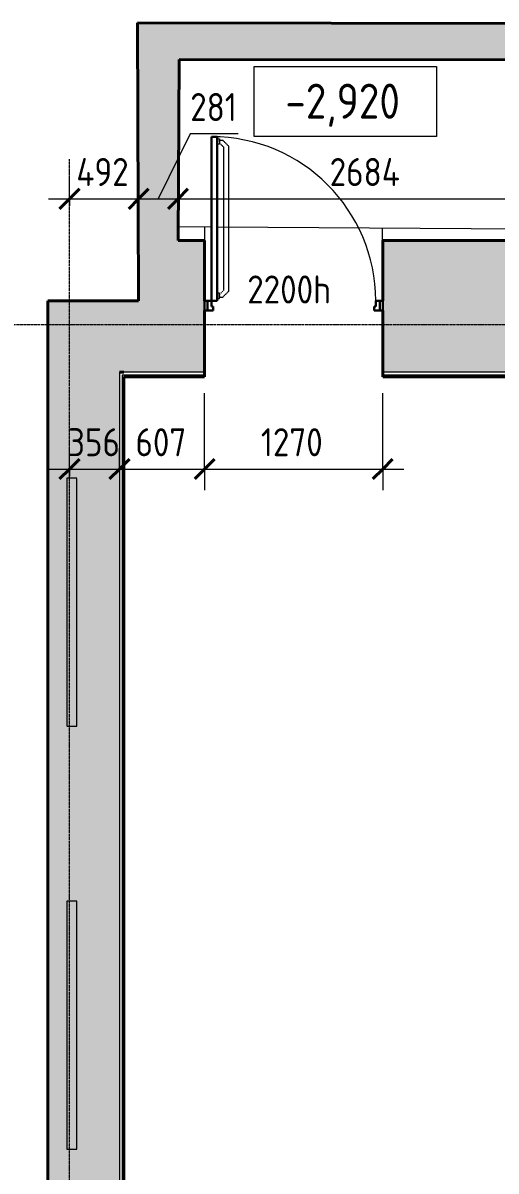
# Model space of a CAD drawing. Header units: millimetres. Extents: x -11886 to 147109, y 276 to 46084.
# Drawn here: x 18278 to 21651, y 37318 to 45506 of the extents above; entities that cross this region are included whole.
import ezdxf

# ---------------------------------------------------------------- set-up
doc = ezdxf.new("R2010")
doc.units = ezdxf.units.MM
doc.linetypes.add('ADSK_Линия сетки', pattern=[25, 20, -2.5, 0, -2.5])
doc.linetypes.add('ADSK_Сверху', pattern=[4.5, 3, -1.5])
for name, color, linetype, lineweight in [('Аннотация', 7, 'Continuous', 20), ('Витраж', 7, 'Continuous', 18), ('Двери', 7, 'Continuous', 18), ('Марки дверей', 7, 'Continuous', 20), ('Оси', 7, 'Continuous', 9), ('Отметки', 7, 'Continuous', 9), ('Перекрытие', 7, 'Continuous', 18), ('Размеры', 7, 'Continuous', 9), ('Размеры-100', 7, 'Continuous', 9), ('Стены внутренние', 7, 'Continuous', 18), ('Стены наружные', 7, 'Continuous', 18), ('Стены штриховка', 7, 'Continuous', 18)]:
    doc.layers.add(name, color=color, linetype=linetype, lineweight=lineweight)
doc.styles.add('GOST Common_1', font='GOST_Common.ttf', dxfattribs={"width": 0.9, "height": 250})
doc.styles.add('GOST Common_2', font='GOST_Common.ttf', dxfattribs={"width": 0.9, "height": 200})
doc.dimstyles.new('ADSK_Основной_2_мм_Округление_до_1_мм', dxfattribs={"dimscale": 304.8, "dimtxt": 201.142999, "dimasz": 0.463911, "dimexe": 0.492126, "dimexo": 0.492126, "dimgap": 0.098425, "dimtad": 1, "dimdec": 0, "dimdsep": 46, "dimtxsty": 'GOST Common_2', "dimblk1": 'OBLIQUE', "dimblk2": 'OBLIQUE', "dimsah": 1, "dimcen": 0.09, "dimdle": 0.492126, "dimazin": 2, "dimtfac": 1, "dimtdec": 4, "dimtix": 1, "dimtmove": 0, "dimatfit": 3, "dimfxl": 1, "dimtvp": 1, "dimtolj": 1, "dimtzin": 0, "dimlwd": 20, "dimlwe": 20, "dimarcsym": 2})
doc.dimstyles.new('ADSK_Основной_2_мм_Округление_до_1_мм_1', dxfattribs={"dimscale": 304.8, "dimtxt": 201.142999, "dimasz": 0.463911, "dimexe": 0.492126, "dimexo": 0.492126, "dimgap": 0.098425, "dimtad": 1, "dimdec": 0, "dimdsep": 46, "dimtxsty": 'GOST Common_2', "dimblk1": 'OBLIQUE', "dimblk2": 'OBLIQUE', "dimsah": 1, "dimcen": 0.09, "dimdle": 0.492126, "dimazin": 2, "dimtfac": 1, "dimtdec": 4, "dimtix": 1, "dimtmove": 1, "dimatfit": 3, "dimfxl": 1, "dimtvp": 1, "dimtolj": 1, "dimtzin": 0, "dimlwd": 20, "dimlwe": 20, "dimarcsym": 2})

# ---------------------------------------------------------------- blocks, each defined once
blk = doc.blocks.new('Прямоугольный импост - 70х20_60мм-1239061-00 План подвала кладочный')
at = {"layer": 'Витраж', "color": 253, "linetype": 'ADSK_Сверху', "true_color": 0xaaaaaa}
for p, q in [((18590.8, 22717.1), (18590.8, 22247.1)), ((18660.8, 22247.1), (18660.8, 22717.1)), ((18590.8, 22247.1), (18660.8, 22247.1))]:
    blk.add_line(p, q, dxfattribs=at)
blk = doc.blocks.new('Прямоугольный импост - 70х20_60мм-1441796-00 План подвала кладочный')
at = {"layer": 'Витраж', "color": 253, "linetype": 'ADSK_Сверху', "true_color": 0xaaaaaa}
for p, q in [((18660.8, 24017.1), (18590.8, 24017.1)), ((18590.8, 24017.1), (18590.8, 23517.1)), ((18660.8, 23517.1), (18660.8, 24017.1))]:
    blk.add_line(p, q, dxfattribs=at)
blk = doc.blocks.new('Прямоугольный импост - 70х20_60мм-1239063-00 План подвала кладочный')
at = {"layer": 'Витраж', "color": 253, "linetype": 'ADSK_Сверху', "true_color": 0xaaaaaa}
for p, q in [((18590.8, 23517.1), (18590.8, 22717.1)), ((18660.8, 22717.1), (18660.8, 23517.1))]:
    blk.add_line(p, q, dxfattribs=at)
blk = doc.blocks.new('AC_Дверь_Однопольная - ДН-8п 1270х2200h-1983116-00 План подвала кладочный')
at = {"layer": 'Двери', "lineweight": 30}
for p, q in [((-585, 1425), (-545, 1425)), ((-585, 255), (-585, 1425)), ((-545, 1425), (-545, 255)), ((-635, 255), (-615, 255)), ((-635, 185), (-635, 255)), ((-615, 255), (-585, 255)), ((-615, 185), (-615, 255)), ((-615, 255), (-615, 185)), ((-545, 255), (-585, 255)), ((-585, 255), (-585, 215)), ((585, 255), (615, 255)), ((585, 215), (585, 255)), ((615, 255), (615, 185)), ((615, 255), (635, 255)), ((615, 185), (615, 255)), ((635, 255), (635, 185)), ((-615, 185), (-635, 185)), ((-575, 185), (-615, 185)), ((-585, 215), (-575, 215)), ((-575, 215), (-575, 185)), ((575, 215), (585, 215)), ((575, 185), (575, 215)), ((615, 185), (575, 185)), ((635, 185), (615, 185))]:
    blk.add_line(p, q, dxfattribs=at)
at = {"layer": 'Двери', "linetype": 'ADSK_Сверху', "lineweight": 9}
for p, q in [((-545, 1410), (-529, 1410)), ((-529, 1410), (-529, 1371.5)), ((-529, 1390.8), (-529, 1399.5)), ((-529, 1399.5), (-505.3, 1399.5)), ((-505.3, 1399.5), (-462.5, 1356.7)), ((-529, 1371.5), (-545, 1371.5)), ((-529, 1380.7), (-498.9, 1350.6)), ((-498.9, 329.4), (-498.9, 1350.6)), ((-462.5, 323.4), (-462.5, 1356.7)), ((-529, 299.3), (-498.9, 329.4)), ((-529, 308.5), (-545, 308.5)), ((-545, 270), (-529, 270)), ((-529, 270), (-529, 308.5)), ((-529, 289.3), (-529, 280.6)), ((-529, 280.6), (-505.3, 280.6)), ((-505.3, 280.6), (-462.5, 323.4))]:
    blk.add_line(p, q, dxfattribs=at)
at = {"layer": 'Двери'}
blk.add_arc((-585, 255), 1170, 0, 90, dxfattribs=at)
blk = doc.blocks.new('DIMBLOCK59-00 План подвала кладочный')
at = {"layer": 'Размеры-100', "lineweight": 20}
for p, q in [((18609.9, 42324.9), (18609.9, 42474.9)), ((18965.8, 42324.9), (18965.8, 42474.9)), ((18459.9, 42324.9), (18965.8, 42324.9)), ((18609.9, 42324.9), (18609.9, 42274.9)), ((18965.8, 42324.9), (18965.8, 42274.9))]:
    blk.add_line(p, q, dxfattribs=at)
at = {"layer": 'Размеры-100', "lineweight": 40}
for p, q in [((18609.9, 42324.9), (18680.6, 42395.6)), ((18965.8, 42324.9), (19036.5, 42395.6)), ((18609.9, 42324.9), (18539.2, 42254.2)), ((18965.8, 42324.9), (18895.1, 42254.2))]:
    blk.add_line(p, q, dxfattribs=at)
at = {"layer": 'Размеры-100', "color": 0, "lineweight": 20, "insert": (18598.7, 42616.2), "char_height": 200, "width": 454.106, "attachment_point": 1, "line_spacing_factor": 1.022761, "style": 'GOST Common_2'}
blk.add_mtext('356', dxfattribs=at)
blk = doc.blocks.new('_Oblique')
at = {"color": 0, "linetype": 'ByBlock', "lineweight": -2}
blk.add_line((-0.5, -0.5), (0.5, 0.5), dxfattribs=at)
blk = doc.blocks.new('DIMBLOCK60-00 План подвала кладочный')
at = {"layer": 'Размеры-100', "lineweight": 20}
for p, q in [((19572.7, 42324.9), (19572.7, 42865.1)), ((18965.8, 42324.9), (18965.8, 42474.9)), ((18965.8, 42324.9), (19572.7, 42324.9)), ((18965.8, 42324.9), (18965.8, 42274.9)), ((19572.7, 42324.9), (19572.7, 42174.9))]:
    blk.add_line(p, q, dxfattribs=at)
at = {"layer": 'Размеры-100', "lineweight": 40}
for p, q in [((18965.8, 42324.9), (19036.5, 42395.6)), ((19572.7, 42324.9), (19643.4, 42395.6)), ((18965.8, 42324.9), (18895.1, 42254.2)), ((19572.7, 42324.9), (19502, 42254.2))]:
    blk.add_line(p, q, dxfattribs=at)
at = {"layer": 'Размеры-100', "color": 0, "lineweight": 20, "insert": (19080, 42616.2), "char_height": 200, "width": 454.106, "attachment_point": 1, "line_spacing_factor": 1.022761, "style": 'GOST Common_2'}
blk.add_mtext('607', dxfattribs=at)
blk = doc.blocks.new('DIMBLOCK61-00 План подвала кладочный')
at = {"layer": 'Размеры-100', "lineweight": 20}
for p, q in [((19572.7, 42324.9), (19572.7, 42865.1)), ((20842.7, 42324.9), (20842.7, 42865.1)), ((19572.7, 42324.9), (20992.7, 42324.9)), ((19572.7, 42324.9), (19572.7, 42174.9)), ((20842.7, 42324.9), (20842.7, 42174.9))]:
    blk.add_line(p, q, dxfattribs=at)
at = {"layer": 'Размеры-100', "lineweight": 40}
for p, q in [((19572.7, 42324.9), (19643.4, 42395.6)), ((20842.7, 42324.9), (20913.4, 42395.6)), ((19572.7, 42324.9), (19502, 42254.2)), ((20842.7, 42324.9), (20772, 42254.2))]:
    blk.add_line(p, q, dxfattribs=at)
at = {"layer": 'Размеры-100', "color": 0, "lineweight": 20, "insert": (19974.1, 42616.2), "char_height": 200, "width": 560.473, "attachment_point": 1, "line_spacing_factor": 1.022761, "style": 'GOST Common_2'}
blk.add_mtext('1270', dxfattribs=at)
blk = doc.blocks.new('DIMBLOCK62-00 План подвала кладочный')
at = {"layer": 'Размеры-100', "lineweight": 20}
for p, q in [((18609.9, 44251.9), (18609.9, 44401.9)), ((19102.1, 44251.9), (19102.1, 44401.9)), ((18459.9, 44251.9), (19102.1, 44251.9)), ((18609.9, 44251.9), (18609.9, 44201.9)), ((19102.1, 44251.9), (19102.1, 43589.1))]:
    blk.add_line(p, q, dxfattribs=at)
at = {"layer": 'Размеры-100', "lineweight": 40}
for p, q in [((18609.9, 44251.9), (18680.6, 44322.6)), ((19102.1, 44251.9), (19172.8, 44322.6)), ((18609.9, 44251.9), (18539.2, 44181.2)), ((19102.1, 44251.9), (19031.4, 44181.2))]:
    blk.add_line(p, q, dxfattribs=at)
at = {"layer": 'Размеры-100', "color": 0, "lineweight": 20, "insert": (18658.3, 44543.3), "char_height": 200, "width": 474.561, "attachment_point": 1, "line_spacing_factor": 1.022761, "style": 'GOST Common_2'}
blk.add_mtext('492', dxfattribs=at)
blk = doc.blocks.new('DIMBLOCK63-00 План подвала кладочный')
at = {"layer": 'Размеры-100', "lineweight": 20}
for p, q in [((19470.2, 44715.2), (19242.8, 44251.9)), ((19811.2, 44715.2), (19470.2, 44715.2)), ((19102.1, 44251.9), (19102.1, 44401.9)), ((19383.4, 44251.9), (19383.4, 44401.9)), ((19102.1, 44251.9), (19383.4, 44251.9)), ((19102.1, 44251.9), (19102.1, 43589.1)), ((19383.4, 44251.9), (19383.4, 44104.8))]:
    blk.add_line(p, q, dxfattribs=at)
at = {"layer": 'Размеры-100', "lineweight": 40}
for p, q in [((19102.1, 44251.9), (19172.8, 44322.6)), ((19383.4, 44251.9), (19454.1, 44322.6)), ((19102.1, 44251.9), (19031.4, 44181.2)), ((19383.4, 44251.9), (19312.7, 44181.2))]:
    blk.add_line(p, q, dxfattribs=at)
at = {"layer": 'Размеры-100', "color": 0, "lineweight": 20, "insert": (19470.2, 45006.6), "char_height": 200, "width": 409.104, "attachment_point": 1, "line_spacing_factor": 1.022761, "style": 'GOST Common_2'}
blk.add_mtext('281', dxfattribs=at)
blk = doc.blocks.new('DIMBLOCK64-00 План подвала кладочный')
at = {"layer": 'Размеры-100', "lineweight": 20}
for p, q in [((19383.4, 44251.9), (19383.4, 44401.9)), ((22067.7, 44251.9), (22067.7, 44401.9)), ((19383.4, 44251.9), (22067.7, 44251.9)), ((19383.4, 44251.9), (19383.4, 44104.8)), ((22067.7, 44251.9), (22067.7, 44201.9))]:
    blk.add_line(p, q, dxfattribs=at)
at = {"layer": 'Размеры-100', "lineweight": 40}
for p, q in [((19383.4, 44251.9), (19454.1, 44322.6)), ((22067.7, 44251.9), (22138.4, 44322.6)), ((19383.4, 44251.9), (19312.7, 44181.2)), ((22067.7, 44251.9), (21997, 44181.2))]:
    blk.add_line(p, q, dxfattribs=at)
at = {"layer": 'Размеры-100', "color": 0, "lineweight": 20, "insert": (20464.7, 44543.3), "char_height": 200, "width": 625.93, "attachment_point": 1, "line_spacing_factor": 1.022761, "style": 'GOST Common_2'}
blk.add_mtext('2684', dxfattribs=at)
blk = doc.blocks.new('Высотные отметки - Рамка-5093-00 План подвала кладочный')
at = {"layer": 'Аннотация'}
for p, q in [((-6.5, 0), (-6.5, 5)), ((-6.5, 5), (6.5, 5)), ((6.5, 5), (6.5, 0)), ((6.5, 0), (-6.5, 0))]:
    blk.add_line(p, q, dxfattribs=at)

msp = doc.modelspace()

# ---------------------------------------------------------------- hatches: boundary and pattern name
at = {"layer": 'Стены наружные', "true_color": 0xc0c0c0}
for points in [[(19361.78, 43525.13), (19353.59, 45506.08), (19093.58, 45506.34), (19101.78, 43525.13), (19179.04, 43525.13)], [(25934.73, 45239.31), (25934.99, 45499.31), (19353.59, 45506.08), (19354.66, 45246.08), (25735.19, 45239.51)], [(19383.42, 43955.13), (19392.03, 45246.04), (19354.66, 45246.08), (19360, 43955.13)]]:
    msp.add_hatch(color=9, dxfattribs=at).paths.add_polyline_path(points)
h = msp.add_hatch(color=9, dxfattribs=at)
h.paths.add_polyline_path([(20842.67, 43525.13), (25814.71, 43525.13), (25814.71, 43955.13), (20842.67, 43955.13), (20842.67, 43534.56)])
h.paths.add_polyline_path([(19361.78, 43525.13), (19572.67, 43525.13), (19572.67, 43955.13), (19360, 43955.13), (19361.74, 43534.56)])
h = msp.add_hatch(color=9, dxfattribs=at)
h.paths.add_polyline_path([(31062.02, 43015.13), (31062.02, 43525.13), (20842.67, 43525.13), (20842.67, 43015.13), (30807.02, 43015.13)])
h.paths.add_polyline_path([(18997.84, 43015.13), (19572.67, 43015.13), (19572.67, 43525.13), (18455.84, 43525.13), (18455.84, 43015.13), (18965.84, 43015.13)])
h = msp.add_hatch(color=9, dxfattribs=at)
h.paths.add_polyline_path([(18455.84, 20487.77), (18965.84, 20487.77), (18965.84, 22478), (18455.84, 22479), (18455.84, 20924.61)])
h.paths.add_polyline_path([(18573.05, 23749), (18965.84, 23749), (18965.84, 43015.13), (18455.84, 43015.13), (18455.84, 23749.3), (18525.84, 23749.12)])

# ---------------------------------------------------------------- linework, layer by layer
at = {"layer": 'Оси', "linetype": 'ADSK_Линия сетки'}
for p, q in [((18609.91, 1075.56), (18609.91, 44534.79)), ((-11086.22, 43356.79), (57141.72, 43356.79))]:
    msp.add_line(p, q, dxfattribs=at)
at = {"layer": 'Перекрытие', "color": 136, "true_color": 0x008080}
for p, q in [((19384.09, 44054.77), (19622.67, 44053.19)), ((19570.94, 44053.53), (19571.26, 43955.13)), ((19662.67, 44052.93), (22067.65, 44037.06)), ((20842.38, 43525.13), (20841.56, 44045.15)), ((19572.9, 43455.13), (19574.34, 43015.13)), ((20842.67, 43335.35), (20842.48, 43455.13)), ((19574.34, 43015.13), (19572.67, 43015.13))]:
    msp.add_line(p, q, dxfattribs=at)
at = {"layer": 'Стены внутренние'}
for p, q in [((18965.84, 43015.13), (18965.84, 23749)), ((30807.02, 43015.13), (20842.67, 43015.13))]:
    msp.add_line(p, q, dxfattribs=at)
at = {"layer": 'Стены внутренние', "lineweight": 40}
for p, q in [((18997.84, 43015.13), (18985.84, 43015.13)), ((19572.67, 42983.13), (19572.67, 43015.13)), ((20842.67, 43015.13), (20842.67, 42983.13)), ((18997.84, 23749), (18997.84, 42983.13)), ((18997.84, 42983.13), (19572.67, 42983.13)), ((20842.67, 42983.13), (30775.02, 42983.13))]:
    msp.add_line(p, q, dxfattribs=at)
at = {"layer": 'Стены наружные', "lineweight": 40}
for p, q in [((19093.58, 45506.34), (19101.78, 43525.13)), ((25934.99, 45499.31), (19093.58, 45506.34)), ((19383.42, 43955.13), (19392.03, 45246.04)), ((19392.03, 45246.04), (25934.73, 45239.31)), ((19572.67, 43955.13), (19383.42, 43955.13)), ((19572.67, 43525.13), (19572.67, 43955.13)), ((25814.71, 43955.13), (20842.67, 43955.13)), ((20842.67, 43955.13), (20842.67, 43525.13)), ((19101.78, 43525.13), (18455.84, 43525.13)), ((18455.84, 43525.13), (18455.84, 28749.65)), ((19572.67, 43015.13), (19572.67, 43455.13)), ((20842.67, 43455.13), (20842.67, 43015.13)), ((18965.84, 43015.13), (18985.84, 43015.13))]:
    msp.add_line(p, q, dxfattribs=at)
at = {"layer": 'Стены штриховка'}
for p, q in [((18985.84, 42995.13), (18985.84, 23749)), ((19572.67, 42995.13), (18985.84, 42995.13)), ((19572.67, 43015.13), (18997.84, 43015.13)), ((30787.02, 42995.13), (20842.67, 42995.13)), ((18995.84, 42985.13), (18995.84, 23749)), ((19572.67, 42985.13), (18995.84, 42985.13)), ((30777.02, 42985.13), (20842.67, 42985.13))]:
    msp.add_line(p, q, dxfattribs=at)

# ---------------------------------------------------------------- block references
at = {"layer": 'Витраж', "color": 253, "linetype": 'ADSK_Сверху', "true_color": 0xaaaaaa}
for name, p in [('Прямоугольный импост - 70х20_60мм-1441796-00 План подвала кладочный', (0, 18243.11)), ('Прямоугольный импост - 70х20_60мм-1239063-00 План подвала кладочный', (0, 18243.11)), ('Прямоугольный импост - 70х20_60мм-1239061-00 План подвала кладочный', (0, 18243.11)), ('Прямоугольный импост - 70х20_60мм-1441796-00 План подвала кладочный', (0, 15227.1)), ('Прямоугольный импост - 70х20_60мм-1239063-00 План подвала кладочный', (0, 15227.1)), ('Прямоугольный импост - 70х20_60мм-1239061-00 План подвала кладочный', (0, 15227.1))]:
    msp.add_blockref(name, p, dxfattribs=at)
at = {"layer": 'Двери', "linetype": 'ADSK_Сверху', "lineweight": 9}
msp.add_blockref('AC_Дверь_Однопольная - ДН-8п 1270х2200h-1983116-00 План подвала кладочный', (20207.67, 43270.13), dxfattribs=at)
at = {"layer": 'Отметки', "lineweight": 20, "xscale": 99.99999999999993, "yscale": 99.99999999999993, "zscale": 99.99999999999993}
msp.add_blockref('Высотные отметки - Рамка-5093-00 План подвала кладочный', (20576.93, 44696.78), dxfattribs=at)

# ---------------------------------------------------------------- texts
at = {"layer": 'Марки дверей', "lineweight": 9, "insert": (19876.91, 43705.63), "char_height": 200, "width": 793.6706, "attachment_point": 1, "style": 'GOST Common_2'}
msp.add_mtext('2200h', dxfattribs=at)
at = {"layer": 'Отметки', "lineweight": 20, "insert": (20148.25, 45073.49), "char_height": 250, "width": 1028.8226, "attachment_point": 1, "line_spacing_factor": 1.022761, "style": 'GOST Common_1'}
msp.add_mtext('-2,920', dxfattribs=at)

# ---------------------------------------------------------------- dimensions: what is measured, and where the dimension line sits
at = {"layer": 'Размеры', "lineweight": 20}
dim = msp.add_linear_dim(base=(19383.42, 44251.93), p1=(19102.13, 43439.05), p2=(19383.42, 43954.79), dimstyle='ADSK_Основной_2_мм_Округление_до_1_мм_1', override={"dimpost": '<>', "dimfxl": 587.460549}, dxfattribs=at)
dim.commit()
dim.dimension.update_dxf_attribs({"geometry": 'DIMBLOCK63-00 План подвала кладочный', "text_midpoint": (19674.79, 44873.27), "dimtype": 160})
for base, p1, p2, override, picture, middle in [((19102.13, 44251.93), (18609.91, 44351.92), (19102.13, 43439.05), {"dimpost": '<>', "dimfxl": 1037.112757}, 'DIMBLOCK62-00 План подвала кладочный', (18856.02, 44381.93)), ((22067.65, 44251.93), (19383.42, 43954.79), (22067.65, 44351.92), {"dimpost": '<>', "dimfxl": 2713.452661}, 'DIMBLOCK64-00 План подвала кладочный', (20725.54, 44381.93)), ((19572.67, 42324.87), (18965.84, 42424.85), (19572.67, 43015.13), {"dimpost": '<>', "dimfxl": 846.565991}, 'DIMBLOCK60-00 План подвала кладочный', (19269.25, 42454.87)), ((20842.67, 42324.87), (19572.67, 43015.13), (20842.67, 43015.13), {"dimpost": '<>', "dimfxl": 1270}, 'DIMBLOCK61-00 План подвала кладочный', (20207.67, 42454.87)), ((18965.84, 42324.87), (18609.91, 42424.85), (18965.84, 42424.85), {"dimpost": '<>', "dimfxl": 355.92501}, 'DIMBLOCK59-00 План подвала кладочный', (18787.87, 42454.87))]:
    dim = msp.add_linear_dim(base=base, p1=p1, p2=p2, dimstyle='ADSK_Основной_2_мм_Округление_до_1_мм', override=override, dxfattribs=at)
    dim.commit()
    dim.dimension.update_dxf_attribs({"geometry": picture, "text_midpoint": middle})

doc.saveas('drawing.dxf')
